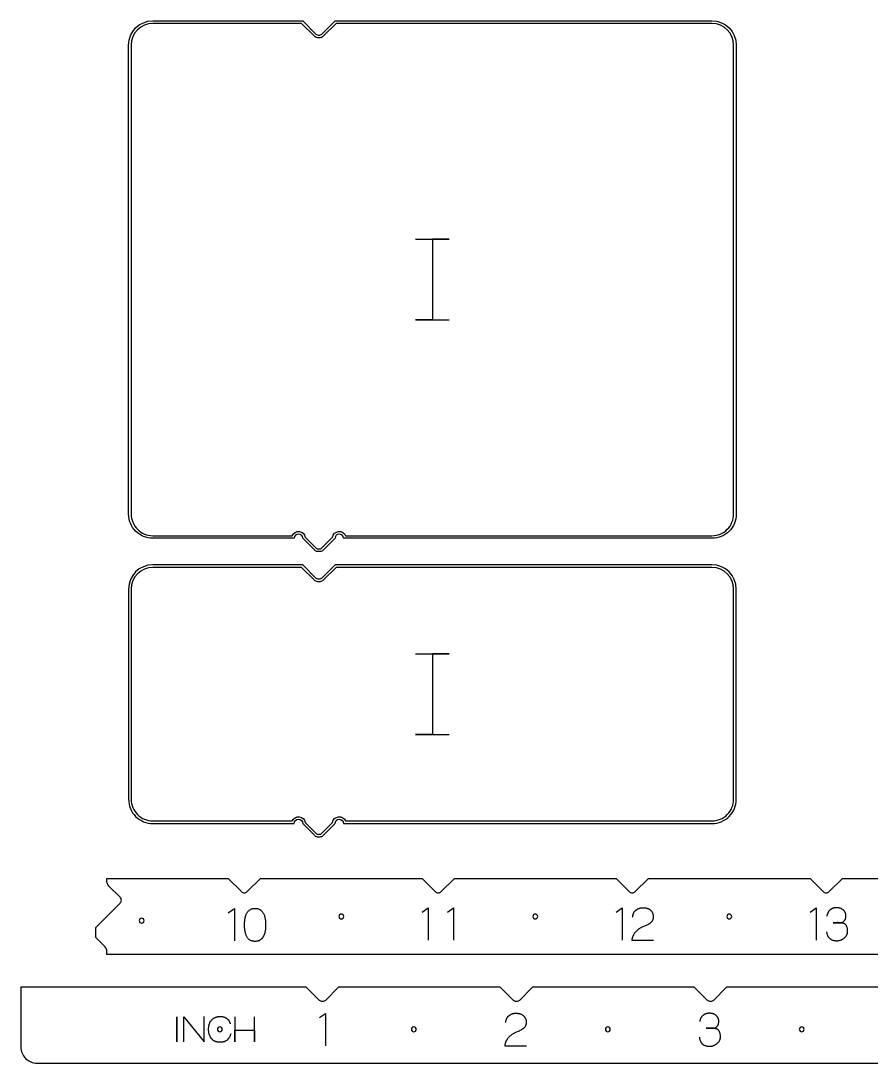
# Model space of a CAD drawing. Extents: x 0.3 to 59.7, y 0.9 to 33.1.
# Drawn here: x 0.29 to 26.59, y 0.89 to 33.12 of the extents above; entities that cross this region are included whole.
import ezdxf

# ---------------------------------------------------------------- set-up
doc = ezdxf.new("R2010")
doc.units = 0
for name, color, linetype in [('CUTOUT_THRU_CUT', 18, 'CONTINUOUS'), ('DIMPLES', 1, 'CONTINUOUS'), ('RABBET_GROOVE_CUT_ON_LINE', 30, 'CONTINUOUS'), ('TEXT_CUT_WITH_60_DEG_VBIT', 216, 'CONTINUOUS')]:
    doc.layers.add(name, color=color, linetype=linetype)

msp = doc.modelspace()

# ---------------------------------------------------------------- linework, layer by layer
at = {"layer": 'CUTOUT_THRU_CUT'}
for points in [[(22.416, 32.368), (22.416, 17.868, -0.414214), (21.666, 17.118), (10.266, 17.118, 1), (10.006, 17.118), (9.634, 16.746, -0.198917), (9.546, 16.71), (9.466, 16.71, -0.198914), (9.377, 16.746), (9.006, 17.118, 1), (8.746, 17.118), (4.369, 17.118, -0.414214), (3.619, 17.868), (3.619, 32.368, -0.414213), (4.369, 33.118), (9.006, 33.118), (9.414, 32.71, 0.41422), (9.598, 32.71), (10.006, 33.118), (21.666, 33.118, -0.414213)], [(22.416, 15.547, 0.414213), (21.666, 16.297), (10.006, 16.297), (9.598, 15.889, -0.41422), (9.414, 15.889), (9.006, 16.297), (4.369, 16.297, 0.414213), (3.619, 15.547), (3.619, 9.047, 0.414214), (4.369, 8.297), (8.746, 8.297, -1), (9.006, 8.297), (9.377, 7.925, 0.198914), (9.466, 7.889), (9.546, 7.889, 0.198917), (9.634, 7.925), (10.006, 8.297, -1), (10.266, 8.297), (21.666, 8.297, 0.414214), (22.416, 9.047)], [(6.442, 2.006, 0.414214), (6.367, 1.931, 0.414214), (6.442, 1.856, 0.414214), (6.517, 1.931, 0.414214)], [(12.442, 2.006, 0.414214), (12.367, 1.931, 0.414214), (12.442, 1.856, 0.414214), (12.517, 1.931, 0.414214)], [(18.442, 2.006, 0.414214), (18.367, 1.931, 0.414214), (18.442, 1.856, 0.414214), (18.517, 1.931, 0.414214)], [(24.442, 2.006, 0.414214), (24.367, 1.931, 0.414214), (24.442, 1.856, 0.414214), (24.517, 1.931, 0.414214)]]:
    msp.add_lwpolyline(points, format="xyb", close=True, dxfattribs=at)
for points in [[(12.496, 26.368), (13.538, 26.368), (13.017, 26.368), (13.017, 23.868), (12.496, 23.868), (13.538, 23.868)], [(12.496, 13.547), (13.538, 13.547), (13.017, 13.547), (13.017, 11.047), (12.496, 11.047), (13.538, 11.047)], [(5.331, 1.545), (5.331, 2.322), (5.959, 1.543), (5.959, 2.327)], [(6.778, 1.79), (6.774, 1.775), (6.769, 1.76), (6.764, 1.746), (6.759, 1.732), (6.753, 1.719), (6.747, 1.706), (6.741, 1.694), (6.734, 1.682), (6.727, 1.67), (6.719, 1.659), (6.711, 1.648), (6.703, 1.638), (6.694, 1.628), (6.685, 1.618), (6.675, 1.609), (6.665, 1.601), (6.655, 1.592), (6.644, 1.584), (6.633, 1.577), (6.621, 1.57), (6.609, 1.564), (6.597, 1.559), (6.585, 1.553), (6.572, 1.549), (6.559, 1.545), (6.545, 1.541), (6.531, 1.538), (6.517, 1.536), (6.503, 1.534), (6.488, 1.533), (6.473, 1.532), (6.458, 1.532), (6.443, 1.532), (6.428, 1.532), (6.414, 1.533), (6.4, 1.535), (6.387, 1.537), (6.373, 1.539), (6.36, 1.541), (6.348, 1.544), (6.335, 1.547), (6.323, 1.551), (6.311, 1.555), (6.3, 1.56), (6.289, 1.564), (6.278, 1.57), (6.267, 1.575), (6.257, 1.581), (6.247, 1.588), (6.238, 1.594), (6.228, 1.601), (6.219, 1.609), (6.211, 1.617), (6.202, 1.625), (6.194, 1.634), (6.186, 1.643), (6.179, 1.653), (6.171, 1.662), (6.165, 1.673), (6.158, 1.683), (6.152, 1.694), (6.146, 1.706), (6.14, 1.718), (6.135, 1.73), (6.13, 1.742), (6.125, 1.754), (6.121, 1.766), (6.117, 1.779), (6.113, 1.791), (6.11, 1.804), (6.107, 1.817), (6.104, 1.83), (6.102, 1.843), (6.1, 1.856), (6.098, 1.869), (6.096, 1.883), (6.095, 1.896), (6.095, 1.91), (6.094, 1.923), (6.094, 1.937), (6.094, 1.953), (6.095, 1.968), (6.095, 1.983), (6.097, 1.997), (6.098, 2.012), (6.1, 2.026), (6.102, 2.039), (6.105, 2.053), (6.108, 2.066), (6.111, 2.079), (6.115, 2.091), (6.119, 2.103), (6.123, 2.115), (6.128, 2.127), (6.133, 2.138), (6.138, 2.149), (6.144, 2.16), (6.15, 2.17), (6.156, 2.18), (6.163, 2.19), (6.17, 2.2), (6.178, 2.209), (6.186, 2.218), (6.194, 2.226), (6.202, 2.235), (6.211, 2.243), (6.22, 2.25), (6.23, 2.258), (6.24, 2.265), (6.25, 2.272), (6.26, 2.278), (6.271, 2.285), (6.282, 2.29), (6.293, 2.296), (6.304, 2.301), (6.315, 2.305), (6.326, 2.309), (6.338, 2.313), (6.349, 2.317), (6.361, 2.32), (6.373, 2.323), (6.385, 2.325), (6.397, 2.327), (6.409, 2.329), (6.421, 2.33), (6.434, 2.331), (6.446, 2.331), (6.459, 2.332), (6.473, 2.331), (6.487, 2.331), (6.501, 2.33), (6.514, 2.328), (6.527, 2.326), (6.54, 2.324), (6.553, 2.321), (6.565, 2.317), (6.577, 2.313), (6.589, 2.309), (6.6, 2.304), (6.611, 2.299), (6.622, 2.293), (6.633, 2.287), (6.643, 2.281), (6.653, 2.274), (6.663, 2.266), (6.673, 2.258), (6.682, 2.25), (6.69, 2.241), (6.698, 2.232), (6.706, 2.223), (6.714, 2.213), (6.721, 2.203), (6.728, 2.192), (6.734, 2.181), (6.74, 2.169), (6.746, 2.157), (6.751, 2.145), (6.756, 2.132), (6.761, 2.119), (6.765, 2.106)], [(6.905, 2.318), (6.905, 1.545), (6.905, 1.91), (7.512, 1.91), (7.512, 1.545), (7.512, 2.318)], [(9.523, 2.297), (9.711, 2.426), (9.711, 1.426)], [(15.28, 2.141), (15.284, 2.161), (15.287, 2.181), (15.291, 2.198), (15.296, 2.215), (15.3, 2.231), (15.305, 2.245), (15.31, 2.258), (15.315, 2.27), (15.32, 2.281), (15.326, 2.291), (15.332, 2.301), (15.339, 2.311), (15.346, 2.32), (15.354, 2.329), (15.362, 2.337), (15.37, 2.344), (15.379, 2.351), (15.389, 2.359), (15.399, 2.365), (15.409, 2.372), (15.42, 2.379), (15.431, 2.385), (15.443, 2.392), (15.455, 2.398), (15.468, 2.404), (15.48, 2.409), (15.493, 2.413), (15.505, 2.418), (15.517, 2.421), (15.529, 2.424), (15.541, 2.426), (15.552, 2.428), (15.564, 2.429), (15.576, 2.43), (15.588, 2.43), (15.6, 2.43), (15.612, 2.43), (15.625, 2.43), (15.637, 2.429), (15.65, 2.428), (15.662, 2.426), (15.675, 2.424), (15.687, 2.422), (15.699, 2.42), (15.711, 2.417), (15.722, 2.414), (15.734, 2.41), (15.745, 2.407), (15.757, 2.402), (15.768, 2.397), (15.779, 2.392), (15.79, 2.385), (15.801, 2.378), (15.812, 2.371), (15.823, 2.362), (15.834, 2.353), (15.844, 2.343), (15.854, 2.333), (15.863, 2.323), (15.871, 2.312), (15.879, 2.301), (15.886, 2.289), (15.892, 2.277), (15.898, 2.264), (15.903, 2.252), (15.907, 2.239), (15.911, 2.226), (15.913, 2.213), (15.916, 2.2), (15.917, 2.186), (15.918, 2.172), (15.919, 2.159), (15.918, 2.145), (15.918, 2.131), (15.917, 2.118), (15.915, 2.106), (15.913, 2.093), (15.91, 2.081), (15.907, 2.069), (15.903, 2.058), (15.899, 2.047), (15.894, 2.036), (15.887, 2.025), (15.881, 2.014), (15.873, 2.004), (15.864, 1.993), (15.854, 1.983), (15.844, 1.973), (15.833, 1.963), (15.822, 1.954), (15.81, 1.945), (15.799, 1.936), (15.787, 1.928), (15.775, 1.92), (15.763, 1.912), (15.75, 1.905), (15.725, 1.892), (15.698, 1.879), (15.671, 1.866), (15.643, 1.855), (15.591, 1.834), (15.57, 1.825), (15.551, 1.817), (15.533, 1.808), (15.514, 1.798), (15.494, 1.785), (15.473, 1.771), (15.462, 1.764), (15.451, 1.755), (15.44, 1.746), (15.429, 1.736), (15.418, 1.726), (15.407, 1.715), (15.395, 1.704), (15.384, 1.691), (15.373, 1.679), (15.362, 1.667), (15.353, 1.654), (15.343, 1.642), (15.334, 1.631), (15.326, 1.619), (15.318, 1.607), (15.311, 1.596), (15.305, 1.585), (15.298, 1.573), (15.293, 1.562), (15.288, 1.551), (15.283, 1.539), (15.279, 1.528), (15.275, 1.516), (15.272, 1.504), (15.266, 1.483), (15.262, 1.466), (15.26, 1.453), (15.259, 1.444), (15.259, 1.437), (15.258, 1.432), (15.257, 1.429), (15.256, 1.426), (15.926, 1.426)], [(21.275, 1.687), (21.277, 1.67), (21.281, 1.653), (21.284, 1.637), (21.288, 1.622), (21.293, 1.607), (21.298, 1.592), (21.304, 1.579), (21.31, 1.565), (21.316, 1.553), (21.323, 1.54), (21.331, 1.529), (21.338, 1.518), (21.347, 1.507), (21.355, 1.497), (21.365, 1.488), (21.374, 1.479), (21.385, 1.47), (21.395, 1.462), (21.406, 1.455), (21.418, 1.448), (21.43, 1.442), (21.443, 1.436), (21.456, 1.431), (21.469, 1.427), (21.483, 1.423), (21.497, 1.419), (21.512, 1.416), (21.527, 1.414), (21.543, 1.412), (21.559, 1.41), (21.576, 1.41), (21.593, 1.409), (21.608, 1.41), (21.623, 1.411), (21.638, 1.412), (21.653, 1.414), (21.668, 1.417), (21.682, 1.421), (21.696, 1.425), (21.71, 1.429), (21.724, 1.435), (21.738, 1.441), (21.752, 1.447), (21.765, 1.454), (21.779, 1.462), (21.792, 1.471), (21.805, 1.48), (21.818, 1.489), (21.831, 1.5), (21.843, 1.511), (21.855, 1.522), (21.865, 1.534), (21.875, 1.545), (21.884, 1.557), (21.892, 1.569), (21.899, 1.582), (21.905, 1.594), (21.911, 1.607), (21.916, 1.62), (21.92, 1.634), (21.923, 1.647), (21.925, 1.661), (21.926, 1.675), (21.927, 1.69), (21.927, 1.711), (21.926, 1.732), (21.925, 1.752), (21.923, 1.771), (21.92, 1.788), (21.916, 1.805), (21.912, 1.821), (21.907, 1.837), (21.902, 1.851), (21.896, 1.864), (21.889, 1.876), (21.882, 1.888), (21.874, 1.898), (21.865, 1.908), (21.856, 1.917), (21.846, 1.925), (21.838, 1.93), (21.829, 1.935), (21.819, 1.939), (21.809, 1.944), (21.798, 1.947), (21.786, 1.951), (21.773, 1.954), (21.759, 1.957), (21.744, 1.96), (21.729, 1.962), (21.713, 1.964), (21.696, 1.965), (21.678, 1.966), (21.66, 1.967), (21.64, 1.968), (21.62, 1.968), (21.553, 1.967), (21.481, 1.967), (21.74, 1.967), (21.756, 1.975), (21.772, 1.984), (21.786, 1.993), (21.8, 2.003), (21.806, 2.009), (21.812, 2.014), (21.818, 2.02), (21.823, 2.025), (21.828, 2.031), (21.833, 2.037), (21.838, 2.044), (21.842, 2.05), (21.847, 2.057), (21.851, 2.063), (21.854, 2.07), (21.857, 2.077), (21.861, 2.085), (21.863, 2.092), (21.866, 2.1), (21.868, 2.107), (21.872, 2.123), (21.875, 2.14), (21.876, 2.157), (21.877, 2.175), (21.876, 2.189), (21.875, 2.203), (21.874, 2.216), (21.871, 2.229), (21.868, 2.241), (21.865, 2.253), (21.86, 2.265), (21.855, 2.277), (21.85, 2.288), (21.843, 2.3), (21.836, 2.31), (21.829, 2.321), (21.82, 2.331), (21.811, 2.341), (21.802, 2.35), (21.791, 2.36), (21.781, 2.368), (21.771, 2.376), (21.76, 2.384), (21.749, 2.39), (21.738, 2.397), (21.726, 2.403), (21.715, 2.408), (21.703, 2.412), (21.69, 2.416), (21.678, 2.42), (21.665, 2.423), (21.652, 2.426), (21.639, 2.427), (21.626, 2.429), (21.612, 2.43), (21.598, 2.43), (21.585, 2.43), (21.573, 2.429), (21.561, 2.429), (21.549, 2.427), (21.538, 2.426), (21.527, 2.424), (21.516, 2.422), (21.505, 2.42), (21.494, 2.418), (21.484, 2.415), (21.474, 2.412), (21.464, 2.408), (21.455, 2.404), (21.445, 2.4), (21.436, 2.396), (21.427, 2.391), (21.419, 2.386), (21.41, 2.381), (21.402, 2.375), (21.394, 2.369), (21.387, 2.363), (21.379, 2.357), (21.372, 2.35), (21.365, 2.343), (21.358, 2.335), (21.352, 2.328), (21.346, 2.32), (21.34, 2.311), (21.334, 2.303), (21.328, 2.294), (21.323, 2.285), (21.318, 2.275), (21.314, 2.266), (21.31, 2.255), (21.305, 2.244), (21.301, 2.232), (21.298, 2.218), (21.294, 2.204), (21.29, 2.189), (21.287, 2.173)]]:
    msp.add_lwpolyline(points, dxfattribs=at)
for points in [[(56.95, 4.248), (2.95, 4.248), (2.95, 4.34, 0.198917), (2.891, 4.481), (2.604, 4.769), (2.604, 5.077), (2.95, 5.423), (3.358, 5.831, 0.41422), (3.358, 6.015), (3.009, 6.364, -0.198917), (2.95, 6.506), (2.95, 6.598), (6.7, 6.598), (7.108, 6.19, 0.41422), (7.292, 6.19), (7.7, 6.598), (12.7, 6.598), (13.108, 6.19, 0.41422), (13.292, 6.19), (13.7, 6.598), (18.7, 6.598), (19.108, 6.19, 0.41422), (19.292, 6.19), (19.7, 6.598), (24.7, 6.598), (25.108, 6.19, 0.41422), (25.292, 6.19), (25.7, 6.598), (30.7, 6.598)], [(27.117, 3.237), (22.117, 3.237), (21.709, 2.829, -0.41422), (21.525, 2.829), (21.117, 3.237), (16.117, 3.237), (15.709, 2.829, -0.41422), (15.525, 2.829), (15.117, 3.237), (10.117, 3.237), (9.709, 2.829, -0.41422), (9.525, 2.829), (9.117, 3.237), (0.287, 3.237), (0.287, 1.387, 0.414214), (0.787, 0.887), (59.367, 0.887)]]:
    msp.add_lwpolyline(points, format="xyb", dxfattribs=at)
msp.add_lwpolyline([(5.111, 2.318), (5.111, 1.545)], close=True, dxfattribs=at)
at = {"layer": 'DIMPLES'}
for points in [[(10.2, 5.498, 0.414214), (10.125, 5.423, 0.414214), (10.2, 5.348, 0.414214), (10.275, 5.423, 0.414214)], [(16.2, 5.498, 0.414214), (16.125, 5.423, 0.414214), (16.2, 5.348, 0.414214), (16.275, 5.423, 0.414214)], [(22.2, 5.498, 0.414214), (22.125, 5.423, 0.414214), (22.2, 5.348, 0.414214), (22.275, 5.423, 0.414214)], [(4.025, 5.367, 0.414214), (3.95, 5.292, 0.414214), (4.025, 5.217, 0.414214), (4.1, 5.292, 0.414214)], [(6.442, 2.006, 0.414214), (6.367, 1.931, 0.414214), (6.442, 1.856, 0.414214), (6.517, 1.931, 0.414214)], [(12.442, 2.006, 0.414214), (12.367, 1.931, 0.414214), (12.442, 1.856, 0.414214), (12.517, 1.931, 0.414214)], [(18.442, 2.006, 0.414214), (18.367, 1.931, 0.414214), (18.442, 1.856, 0.414214), (18.517, 1.931, 0.414214)], [(24.442, 2.006, 0.414214), (24.367, 1.931, 0.414214), (24.442, 1.856, 0.414214), (24.517, 1.931, 0.414214)]]:
    msp.add_lwpolyline(points, format="xyb", close=True, dxfattribs=at)
at = {"layer": 'RABBET_GROOVE_CUT_ON_LINE'}
for points in [[(21.666, 17.198, 0.414214), (22.336, 17.868), (22.336, 32.368, 0.414213), (21.666, 33.038), (10.039, 33.038), (9.654, 32.653, -0.41422), (9.357, 32.653), (8.973, 33.038), (4.369, 33.038, 0.414213), (3.699, 32.368), (3.699, 17.868, 0.414214), (4.369, 17.198), (8.682, 17.198, -0.751208), (9.083, 17.154), (9.434, 16.803, 0.198914), (9.466, 16.79), (9.546, 16.79, 0.198917), (9.578, 16.803), (9.929, 17.154, -0.751187), (10.33, 17.198)], [(3.699, 15.547), (3.699, 9.047, 0.414214), (4.369, 8.377), (8.682, 8.377, -0.751208), (9.083, 8.333), (9.434, 7.982, 0.198914), (9.466, 7.969), (9.546, 7.969, 0.198917), (9.578, 7.982), (9.929, 8.333, -0.751187), (10.33, 8.377), (21.666, 8.377, 0.414214), (22.336, 9.047), (22.336, 15.547, 0.414213), (21.666, 16.217), (10.039, 16.217), (9.654, 15.832, -0.41422), (9.357, 15.832), (8.973, 16.217), (4.369, 16.217, 0.414213)]]:
    msp.add_lwpolyline(points, format="xyb", close=True, dxfattribs=at)
at = {"layer": 'TEXT_CUT_WITH_60_DEG_VBIT'}
for points in [[(6.702, 5.539), (6.891, 5.668), (6.891, 4.668)], [(12.702, 5.559), (12.891, 5.689), (12.891, 4.689)], [(13.48, 5.559), (13.668, 5.689), (13.668, 4.689)], [(18.702, 5.559), (18.891, 5.689), (18.891, 4.689)], [(19.211, 5.404), (19.214, 5.424), (19.218, 5.443), (19.222, 5.461), (19.226, 5.478), (19.231, 5.494), (19.235, 5.508), (19.24, 5.521), (19.245, 5.533), (19.251, 5.544), (19.257, 5.554), (19.263, 5.564), (19.27, 5.574), (19.277, 5.583), (19.285, 5.591), (19.293, 5.6), (19.301, 5.607), (19.31, 5.614), (19.319, 5.621), (19.329, 5.628), (19.34, 5.635), (19.351, 5.642), (19.362, 5.648), (19.374, 5.655), (19.386, 5.661), (19.399, 5.667), (19.411, 5.672), (19.423, 5.676), (19.436, 5.68), (19.448, 5.684), (19.46, 5.687), (19.471, 5.689), (19.483, 5.691), (19.495, 5.692), (19.507, 5.693), (19.519, 5.693), (19.531, 5.693), (19.543, 5.693), (19.555, 5.693), (19.568, 5.692), (19.58, 5.691), (19.593, 5.689), (19.605, 5.687), (19.617, 5.685), (19.629, 5.683), (19.641, 5.68), (19.653, 5.677), (19.665, 5.673), (19.676, 5.67), (19.687, 5.665), (19.699, 5.66), (19.71, 5.655), (19.721, 5.648), (19.732, 5.641), (19.743, 5.634), (19.754, 5.625), (19.764, 5.616), (19.775, 5.606), (19.785, 5.596), (19.794, 5.586), (19.802, 5.575), (19.81, 5.563), (19.817, 5.552), (19.823, 5.54), (19.829, 5.527), (19.833, 5.515), (19.838, 5.502), (19.841, 5.489), (19.844, 5.476), (19.847, 5.463), (19.848, 5.449), (19.849, 5.435), (19.849, 5.422), (19.849, 5.408), (19.849, 5.394), (19.847, 5.381), (19.846, 5.369), (19.843, 5.356), (19.841, 5.344), (19.838, 5.332), (19.834, 5.321), (19.83, 5.31), (19.824, 5.299), (19.818, 5.288), (19.811, 5.277), (19.803, 5.267), (19.795, 5.256), (19.785, 5.246), (19.775, 5.236), (19.764, 5.226), (19.753, 5.217), (19.741, 5.208), (19.73, 5.199), (19.718, 5.191), (19.706, 5.183), (19.694, 5.175), (19.681, 5.168), (19.655, 5.155), (19.629, 5.142), (19.602, 5.129), (19.574, 5.118), (19.522, 5.097), (19.5, 5.088), (19.482, 5.08), (19.464, 5.071), (19.445, 5.061), (19.425, 5.048), (19.404, 5.034), (19.393, 5.027), (19.382, 5.018), (19.371, 5.009), (19.36, 4.999), (19.349, 4.989), (19.337, 4.978), (19.326, 4.967), (19.315, 4.954), (19.304, 4.942), (19.293, 4.929), (19.283, 4.917), (19.274, 4.905), (19.265, 4.894), (19.257, 4.882), (19.249, 4.87), (19.242, 4.859), (19.235, 4.848), (19.229, 4.836), (19.224, 4.825), (19.218, 4.814), (19.214, 4.802), (19.209, 4.79), (19.206, 4.779), (19.202, 4.767), (19.197, 4.746), (19.193, 4.729), (19.191, 4.716), (19.19, 4.707), (19.19, 4.7), (19.189, 4.695), (19.188, 4.692), (19.186, 4.689), (19.856, 4.689)], [(24.702, 5.559), (24.891, 5.689), (24.891, 4.689)], [(25.208, 4.95), (25.21, 4.933), (25.214, 4.916), (25.217, 4.9), (25.222, 4.885), (25.226, 4.87), (25.231, 4.855), (25.237, 4.842), (25.243, 4.828), (25.249, 4.816), (25.256, 4.803), (25.264, 4.792), (25.271, 4.781), (25.28, 4.77), (25.289, 4.76), (25.298, 4.751), (25.308, 4.742), (25.318, 4.733), (25.328, 4.725), (25.34, 4.718), (25.351, 4.711), (25.363, 4.705), (25.376, 4.699), (25.389, 4.694), (25.402, 4.69), (25.416, 4.686), (25.43, 4.682), (25.445, 4.679), (25.46, 4.677), (25.476, 4.675), (25.492, 4.673), (25.509, 4.673), (25.526, 4.672), (25.541, 4.673), (25.557, 4.674), (25.571, 4.675), (25.586, 4.677), (25.601, 4.68), (25.615, 4.684), (25.629, 4.688), (25.643, 4.692), (25.657, 4.698), (25.671, 4.704), (25.685, 4.71), (25.699, 4.717), (25.712, 4.725), (25.725, 4.734), (25.738, 4.743), (25.751, 4.752), (25.764, 4.763), (25.776, 4.774), (25.788, 4.785), (25.798, 4.797), (25.808, 4.808), (25.817, 4.82), (25.825, 4.832), (25.832, 4.845), (25.839, 4.857), (25.844, 4.87), (25.849, 4.883), (25.853, 4.897), (25.856, 4.91), (25.858, 4.924), (25.86, 4.938), (25.86, 4.953), (25.86, 4.974), (25.859, 4.995), (25.858, 5.015), (25.856, 5.033), (25.853, 5.051), (25.849, 5.068), (25.845, 5.084), (25.841, 5.099), (25.835, 5.114), (25.829, 5.127), (25.822, 5.139), (25.815, 5.151), (25.807, 5.161), (25.798, 5.171), (25.789, 5.18), (25.779, 5.188), (25.771, 5.193), (25.762, 5.198), (25.752, 5.202), (25.742, 5.207), (25.731, 5.21), (25.719, 5.214), (25.706, 5.217), (25.692, 5.22), (25.678, 5.223), (25.662, 5.225), (25.646, 5.227), (25.629, 5.228), (25.611, 5.229), (25.593, 5.23), (25.573, 5.231), (25.553, 5.231), (25.486, 5.23), (25.414, 5.23), (25.673, 5.23), (25.689, 5.238), (25.705, 5.247), (25.719, 5.256), (25.733, 5.266), (25.739, 5.272), (25.745, 5.277), (25.751, 5.283), (25.756, 5.288), (25.761, 5.294), (25.766, 5.3), (25.771, 5.307), (25.776, 5.313), (25.78, 5.32), (25.784, 5.326), (25.787, 5.333), (25.791, 5.34), (25.794, 5.348), (25.796, 5.355), (25.799, 5.363), (25.801, 5.37), (25.805, 5.386), (25.808, 5.403), (25.809, 5.42), (25.81, 5.438), (25.81, 5.452), (25.809, 5.466), (25.807, 5.479), (25.805, 5.492), (25.802, 5.504), (25.798, 5.516), (25.794, 5.528), (25.789, 5.54), (25.783, 5.551), (25.777, 5.563), (25.769, 5.573), (25.762, 5.584), (25.753, 5.594), (25.744, 5.604), (25.735, 5.613), (25.724, 5.623), (25.714, 5.631), (25.704, 5.639), (25.693, 5.647), (25.682, 5.653), (25.671, 5.66), (25.659, 5.665), (25.648, 5.671), (25.636, 5.675), (25.623, 5.679), (25.611, 5.683), (25.598, 5.686), (25.585, 5.688), (25.572, 5.69), (25.559, 5.692), (25.545, 5.693), (25.531, 5.693), (25.518, 5.693), (25.506, 5.692), (25.494, 5.692), (25.482, 5.69), (25.471, 5.689), (25.46, 5.687), (25.449, 5.685), (25.438, 5.683), (25.427, 5.681), (25.417, 5.678), (25.407, 5.675), (25.397, 5.671), (25.388, 5.667), (25.378, 5.663), (25.369, 5.659), (25.36, 5.654), (25.352, 5.649), (25.343, 5.644), (25.335, 5.638), (25.327, 5.632), (25.32, 5.626), (25.312, 5.62), (25.305, 5.613), (25.298, 5.606), (25.291, 5.598), (25.285, 5.591), (25.279, 5.583), (25.273, 5.574), (25.267, 5.566), (25.261, 5.557), (25.256, 5.548), (25.251, 5.538), (25.247, 5.529), (25.243, 5.518), (25.239, 5.507), (25.235, 5.495), (25.231, 5.481), (25.227, 5.467), (25.223, 5.452), (25.22, 5.436)], [(5.331, 1.545), (5.331, 2.322), (5.959, 1.543), (5.959, 2.327)], [(6.778, 1.79), (6.774, 1.775), (6.769, 1.76), (6.764, 1.746), (6.759, 1.732), (6.753, 1.719), (6.747, 1.706), (6.741, 1.694), (6.734, 1.682), (6.727, 1.67), (6.719, 1.659), (6.711, 1.648), (6.703, 1.638), (6.694, 1.628), (6.685, 1.618), (6.675, 1.609), (6.665, 1.601), (6.655, 1.592), (6.644, 1.584), (6.633, 1.577), (6.621, 1.57), (6.609, 1.564), (6.597, 1.559), (6.585, 1.553), (6.572, 1.549), (6.559, 1.545), (6.545, 1.541), (6.531, 1.538), (6.517, 1.536), (6.503, 1.534), (6.488, 1.533), (6.473, 1.532), (6.458, 1.532), (6.443, 1.532), (6.428, 1.532), (6.414, 1.533), (6.4, 1.535), (6.387, 1.537), (6.373, 1.539), (6.36, 1.541), (6.348, 1.544), (6.335, 1.547), (6.323, 1.551), (6.311, 1.555), (6.3, 1.56), (6.289, 1.564), (6.278, 1.57), (6.267, 1.575), (6.257, 1.581), (6.247, 1.588), (6.238, 1.594), (6.228, 1.601), (6.219, 1.609), (6.211, 1.617), (6.202, 1.625), (6.194, 1.634), (6.186, 1.643), (6.179, 1.653), (6.171, 1.662), (6.165, 1.673), (6.158, 1.683), (6.152, 1.694), (6.146, 1.706), (6.14, 1.718), (6.135, 1.73), (6.13, 1.742), (6.125, 1.754), (6.121, 1.766), (6.117, 1.779), (6.113, 1.791), (6.11, 1.804), (6.107, 1.817), (6.104, 1.83), (6.102, 1.843), (6.1, 1.856), (6.098, 1.869), (6.096, 1.883), (6.095, 1.896), (6.095, 1.91), (6.094, 1.923), (6.094, 1.937), (6.094, 1.953), (6.095, 1.968), (6.095, 1.983), (6.097, 1.997), (6.098, 2.012), (6.1, 2.026), (6.102, 2.039), (6.105, 2.053), (6.108, 2.066), (6.111, 2.079), (6.115, 2.091), (6.119, 2.103), (6.123, 2.115), (6.128, 2.127), (6.133, 2.138), (6.138, 2.149), (6.144, 2.16), (6.15, 2.17), (6.156, 2.18), (6.163, 2.19), (6.17, 2.2), (6.178, 2.209), (6.186, 2.218), (6.194, 2.226), (6.202, 2.235), (6.211, 2.243), (6.22, 2.25), (6.23, 2.258), (6.24, 2.265), (6.25, 2.272), (6.26, 2.278), (6.271, 2.285), (6.282, 2.29), (6.293, 2.296), (6.304, 2.301), (6.315, 2.305), (6.326, 2.309), (6.338, 2.313), (6.349, 2.317), (6.361, 2.32), (6.373, 2.323), (6.385, 2.325), (6.397, 2.327), (6.409, 2.329), (6.421, 2.33), (6.434, 2.331), (6.446, 2.331), (6.459, 2.332), (6.473, 2.331), (6.487, 2.331), (6.501, 2.33), (6.514, 2.328), (6.527, 2.326), (6.54, 2.324), (6.553, 2.321), (6.565, 2.317), (6.577, 2.313), (6.589, 2.309), (6.6, 2.304), (6.611, 2.299), (6.622, 2.293), (6.633, 2.287), (6.643, 2.281), (6.653, 2.274), (6.663, 2.266), (6.673, 2.258), (6.682, 2.25), (6.69, 2.241), (6.698, 2.232), (6.706, 2.223), (6.714, 2.213), (6.721, 2.203), (6.728, 2.192), (6.734, 2.181), (6.74, 2.169), (6.746, 2.157), (6.751, 2.145), (6.756, 2.132), (6.761, 2.119), (6.765, 2.106)], [(6.905, 2.318), (6.905, 1.545), (6.905, 1.91), (7.512, 1.91), (7.512, 1.545), (7.512, 2.318)], [(9.523, 2.297), (9.711, 2.426), (9.711, 1.426)], [(15.28, 2.141), (15.284, 2.161), (15.287, 2.181), (15.291, 2.198), (15.296, 2.215), (15.3, 2.231), (15.305, 2.245), (15.31, 2.258), (15.315, 2.27), (15.32, 2.281), (15.326, 2.291), (15.332, 2.301), (15.339, 2.311), (15.346, 2.32), (15.354, 2.329), (15.362, 2.337), (15.37, 2.344), (15.379, 2.351), (15.389, 2.359), (15.399, 2.365), (15.409, 2.372), (15.42, 2.379), (15.431, 2.385), (15.443, 2.392), (15.455, 2.398), (15.468, 2.404), (15.48, 2.409), (15.493, 2.413), (15.505, 2.418), (15.517, 2.421), (15.529, 2.424), (15.541, 2.426), (15.552, 2.428), (15.564, 2.429), (15.576, 2.43), (15.588, 2.43), (15.6, 2.43), (15.612, 2.43), (15.625, 2.43), (15.637, 2.429), (15.65, 2.428), (15.662, 2.426), (15.675, 2.424), (15.687, 2.422), (15.699, 2.42), (15.711, 2.417), (15.722, 2.414), (15.734, 2.41), (15.745, 2.407), (15.757, 2.402), (15.768, 2.397), (15.779, 2.392), (15.79, 2.385), (15.801, 2.378), (15.812, 2.371), (15.823, 2.362), (15.834, 2.353), (15.844, 2.343), (15.854, 2.333), (15.863, 2.323), (15.871, 2.312), (15.879, 2.301), (15.886, 2.289), (15.892, 2.277), (15.898, 2.264), (15.903, 2.252), (15.907, 2.239), (15.911, 2.226), (15.913, 2.213), (15.916, 2.2), (15.917, 2.186), (15.918, 2.172), (15.919, 2.159), (15.918, 2.145), (15.918, 2.131), (15.917, 2.118), (15.915, 2.106), (15.913, 2.093), (15.91, 2.081), (15.907, 2.069), (15.903, 2.058), (15.899, 2.047), (15.894, 2.036), (15.887, 2.025), (15.881, 2.014), (15.873, 2.004), (15.864, 1.993), (15.854, 1.983), (15.844, 1.973), (15.833, 1.963), (15.822, 1.954), (15.81, 1.945), (15.799, 1.936), (15.787, 1.928), (15.775, 1.92), (15.763, 1.912), (15.75, 1.905), (15.725, 1.892), (15.698, 1.879), (15.671, 1.866), (15.643, 1.855), (15.591, 1.834), (15.57, 1.825), (15.551, 1.817), (15.533, 1.808), (15.514, 1.798), (15.494, 1.785), (15.473, 1.771), (15.462, 1.764), (15.451, 1.755), (15.44, 1.746), (15.429, 1.736), (15.418, 1.726), (15.407, 1.715), (15.395, 1.704), (15.384, 1.691), (15.373, 1.679), (15.362, 1.667), (15.353, 1.654), (15.343, 1.642), (15.334, 1.631), (15.326, 1.619), (15.318, 1.607), (15.311, 1.596), (15.305, 1.585), (15.298, 1.573), (15.293, 1.562), (15.288, 1.551), (15.283, 1.539), (15.279, 1.528), (15.275, 1.516), (15.272, 1.504), (15.266, 1.483), (15.262, 1.466), (15.26, 1.453), (15.259, 1.444), (15.259, 1.437), (15.258, 1.432), (15.257, 1.429), (15.256, 1.426), (15.926, 1.426)], [(21.275, 1.687), (21.277, 1.67), (21.281, 1.653), (21.284, 1.637), (21.288, 1.622), (21.293, 1.607), (21.298, 1.592), (21.304, 1.579), (21.31, 1.565), (21.316, 1.553), (21.323, 1.54), (21.331, 1.529), (21.338, 1.518), (21.347, 1.507), (21.355, 1.497), (21.365, 1.488), (21.374, 1.479), (21.385, 1.47), (21.395, 1.462), (21.406, 1.455), (21.418, 1.448), (21.43, 1.442), (21.443, 1.436), (21.456, 1.431), (21.469, 1.427), (21.483, 1.423), (21.497, 1.419), (21.512, 1.416), (21.527, 1.414), (21.543, 1.412), (21.559, 1.41), (21.576, 1.41), (21.593, 1.409), (21.608, 1.41), (21.623, 1.411), (21.638, 1.412), (21.653, 1.414), (21.668, 1.417), (21.682, 1.421), (21.696, 1.425), (21.71, 1.429), (21.724, 1.435), (21.738, 1.441), (21.752, 1.447), (21.765, 1.454), (21.779, 1.462), (21.792, 1.471), (21.805, 1.48), (21.818, 1.489), (21.831, 1.5), (21.843, 1.511), (21.855, 1.522), (21.865, 1.534), (21.875, 1.545), (21.884, 1.557), (21.892, 1.569), (21.899, 1.582), (21.905, 1.594), (21.911, 1.607), (21.916, 1.62), (21.92, 1.634), (21.923, 1.647), (21.925, 1.661), (21.926, 1.675), (21.927, 1.69), (21.927, 1.711), (21.926, 1.732), (21.925, 1.752), (21.923, 1.771), (21.92, 1.788), (21.916, 1.805), (21.912, 1.821), (21.907, 1.837), (21.902, 1.851), (21.896, 1.864), (21.889, 1.876), (21.882, 1.888), (21.874, 1.898), (21.865, 1.908), (21.856, 1.917), (21.846, 1.925), (21.838, 1.93), (21.829, 1.935), (21.819, 1.939), (21.809, 1.944), (21.798, 1.947), (21.786, 1.951), (21.773, 1.954), (21.759, 1.957), (21.744, 1.96), (21.729, 1.962), (21.713, 1.964), (21.696, 1.965), (21.678, 1.966), (21.66, 1.967), (21.64, 1.968), (21.62, 1.968), (21.553, 1.967), (21.481, 1.967), (21.74, 1.967), (21.756, 1.975), (21.772, 1.984), (21.786, 1.993), (21.8, 2.003), (21.806, 2.009), (21.812, 2.014), (21.818, 2.02), (21.823, 2.025), (21.828, 2.031), (21.833, 2.037), (21.838, 2.044), (21.842, 2.05), (21.847, 2.057), (21.851, 2.063), (21.854, 2.07), (21.857, 2.077), (21.861, 2.085), (21.863, 2.092), (21.866, 2.1), (21.868, 2.107), (21.872, 2.123), (21.875, 2.14), (21.876, 2.157), (21.877, 2.175), (21.876, 2.189), (21.875, 2.203), (21.874, 2.216), (21.871, 2.229), (21.868, 2.241), (21.865, 2.253), (21.86, 2.265), (21.855, 2.277), (21.85, 2.288), (21.843, 2.3), (21.836, 2.31), (21.829, 2.321), (21.82, 2.331), (21.811, 2.341), (21.802, 2.35), (21.791, 2.36), (21.781, 2.368), (21.771, 2.376), (21.76, 2.384), (21.749, 2.39), (21.738, 2.397), (21.726, 2.403), (21.715, 2.408), (21.703, 2.412), (21.69, 2.416), (21.678, 2.42), (21.665, 2.423), (21.652, 2.426), (21.639, 2.427), (21.626, 2.429), (21.612, 2.43), (21.598, 2.43), (21.585, 2.43), (21.573, 2.429), (21.561, 2.429), (21.549, 2.427), (21.538, 2.426), (21.527, 2.424), (21.516, 2.422), (21.505, 2.42), (21.494, 2.418), (21.484, 2.415), (21.474, 2.412), (21.464, 2.408), (21.455, 2.404), (21.445, 2.4), (21.436, 2.396), (21.427, 2.391), (21.419, 2.386), (21.41, 2.381), (21.402, 2.375), (21.394, 2.369), (21.387, 2.363), (21.379, 2.357), (21.372, 2.35), (21.365, 2.343), (21.358, 2.335), (21.352, 2.328), (21.346, 2.32), (21.34, 2.311), (21.334, 2.303), (21.328, 2.294), (21.323, 2.285), (21.318, 2.275), (21.314, 2.266), (21.31, 2.255), (21.305, 2.244), (21.301, 2.232), (21.298, 2.218), (21.294, 2.204), (21.29, 2.189), (21.287, 2.173)]]:
    msp.add_lwpolyline(points, dxfattribs=at)
for points in [[(7.206, 5.161), (7.207, 5.193), (7.207, 5.223), (7.209, 5.253), (7.211, 5.281), (7.214, 5.309), (7.218, 5.335), (7.222, 5.361), (7.227, 5.385), (7.232, 5.409), (7.238, 5.431), (7.245, 5.453), (7.252, 5.473), (7.26, 5.493), (7.269, 5.511), (7.278, 5.529), (7.288, 5.545), (7.298, 5.56), (7.309, 5.575), (7.321, 5.588), (7.334, 5.601), (7.347, 5.612), (7.36, 5.623), (7.375, 5.632), (7.39, 5.641), (7.405, 5.648), (7.422, 5.655), (7.438, 5.66), (7.456, 5.665), (7.474, 5.668), (7.493, 5.671), (7.512, 5.672), (7.532, 5.673), (7.552, 5.672), (7.572, 5.671), (7.591, 5.668), (7.609, 5.665), (7.626, 5.66), (7.643, 5.655), (7.66, 5.648), (7.675, 5.641), (7.69, 5.632), (7.704, 5.623), (7.718, 5.612), (7.731, 5.601), (7.744, 5.588), (7.755, 5.575), (7.767, 5.56), (7.777, 5.545), (7.787, 5.529), (7.796, 5.511), (7.805, 5.493), (7.813, 5.473), (7.82, 5.453), (7.827, 5.431), (7.833, 5.409), (7.838, 5.385), (7.843, 5.361), (7.847, 5.335), (7.851, 5.309), (7.854, 5.281), (7.856, 5.253), (7.857, 5.223), (7.858, 5.193), (7.859, 5.161), (7.858, 5.121), (7.857, 5.101), (7.856, 5.082), (7.855, 5.063), (7.854, 5.044), (7.852, 5.026), (7.85, 5.008), (7.847, 4.991), (7.844, 4.974), (7.842, 4.958), (7.838, 4.942), (7.835, 4.926), (7.831, 4.911), (7.827, 4.896), (7.822, 4.882), (7.818, 4.868), (7.813, 4.855), (7.808, 4.842), (7.802, 4.829), (7.796, 4.817), (7.79, 4.805), (7.784, 4.794), (7.777, 4.783), (7.77, 4.772), (7.763, 4.762), (7.756, 4.752), (7.748, 4.743), (7.74, 4.734), (7.731, 4.726), (7.723, 4.718), (7.714, 4.71), (7.705, 4.703), (7.695, 4.696), (7.686, 4.69), (7.676, 4.685), (7.665, 4.679), (7.655, 4.674), (7.644, 4.67), (7.633, 4.666), (7.621, 4.663), (7.609, 4.66), (7.597, 4.657), (7.585, 4.655), (7.572, 4.654), (7.559, 4.652), (7.546, 4.652), (7.532, 4.652), (7.512, 4.652), (7.493, 4.654), (7.474, 4.656), (7.456, 4.659), (7.438, 4.664), (7.422, 4.669), (7.405, 4.676), (7.39, 4.683), (7.375, 4.692), (7.36, 4.701), (7.347, 4.712), (7.334, 4.723), (7.321, 4.736), (7.309, 4.749), (7.298, 4.764), (7.288, 4.779), (7.278, 4.795), (7.269, 4.813), (7.26, 4.831), (7.252, 4.851), (7.245, 4.871), (7.238, 4.893), (7.232, 4.915), (7.227, 4.938), (7.222, 4.963), (7.218, 4.988), (7.214, 5.015), (7.211, 5.042), (7.209, 5.07), (7.207, 5.1), (7.207, 5.13)], [(5.111, 2.318), (5.111, 1.545)]]:
    msp.add_lwpolyline(points, close=True, dxfattribs=at)

doc.saveas('drawing.dxf')
